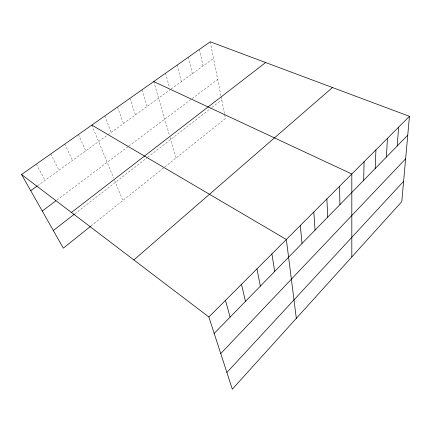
<?xml version="1.0" encoding="UTF-8"?>
<svg xmlns="http://www.w3.org/2000/svg" width="431" height="431" viewBox="0 0 431 431"><rect width="100%" height="100%" fill="white"/><g stroke="black" fill="none" stroke-linecap="round" stroke-linejoin="round"><path stroke-width="0.32" stroke-dasharray="2.15 1.62" d="M91.065 225.957L164.367 167.341M164.89 166.921L225.429 118.514L224.648 114.571M74.8 213.851L147.213 157.665M147.736 157.256L211.438 107.831M211.966 107.421L221.733 99.847M56.957 200.006L128.319 146.47M128.858 146.071L217.693 79.433M37.599 185.702L107.513 135.102M108.036 134.72L170.094 89.804M171.166 89.028L213.523 58.374M36.355 164.092L45.002 180.341M50.766 153.959L58.918 170.272M64.806 144.083L72.478 160.456M78.49 134.467L85.699 150.888M91.825 125.087L113.617 178.051M114.63 180.514L122.867 200.528M104.825 115.944L111.182 132.446M117.501 107.028L123.46 123.557M129.871 98.333L135.447 114.878M141.944 89.842L147.154 106.409M153.727 81.556L169.421 135.07M170.153 137.564L176.128 157.935M165.579 73.222L169.572 87.892M177.146 65.086L181.332 81.669M188.439 57.145L192.312 73.723M199.467 49.387L203.039 65.959M210.242 41.812L220.984 96.075M221.108 96.706L224.519 113.913"/><path stroke-width="0.65" d="M351.815 256.935L351.82 173.984L153.727 81.556M363.683 180.309L364.071 161.727M375.196 168.516L375.94 149.853M386.37 157.078L387.453 138.335M397.215 145.969L398.616 127.167M409.45 116.327L401.773 201.643L232.325 389.188L208.863 317L21.55 174.507L210.242 41.812L409.45 116.327L208.863 317M226.895 372.481L403.599 181.338M220.758 353.598L405.625 158.802M214.196 333.405L407.753 135.178M133.847 259.931L332.463 87.531M90.548 226.372L63.314 248.148L21.55 174.507M53.315 230.52L74.272 214.261M71.449 212.467L265.631 62.533M42.265 211.028L55.89 200.803M30.72 190.68L37.066 186.084M91.825 125.087L286.346 239.485L296.323 318.353M225.478 300.38L230.106 317.108M241.5 284.347L245.476 301.371M256.968 268.874L260.329 286.162M271.907 253.929L274.692 271.449M300.305 225.521L302.039 243.44M313.811 212.009L315.072 230.095M326.887 198.928L327.7 217.165M339.547 186.262L339.94 204.623"/></g></svg>
